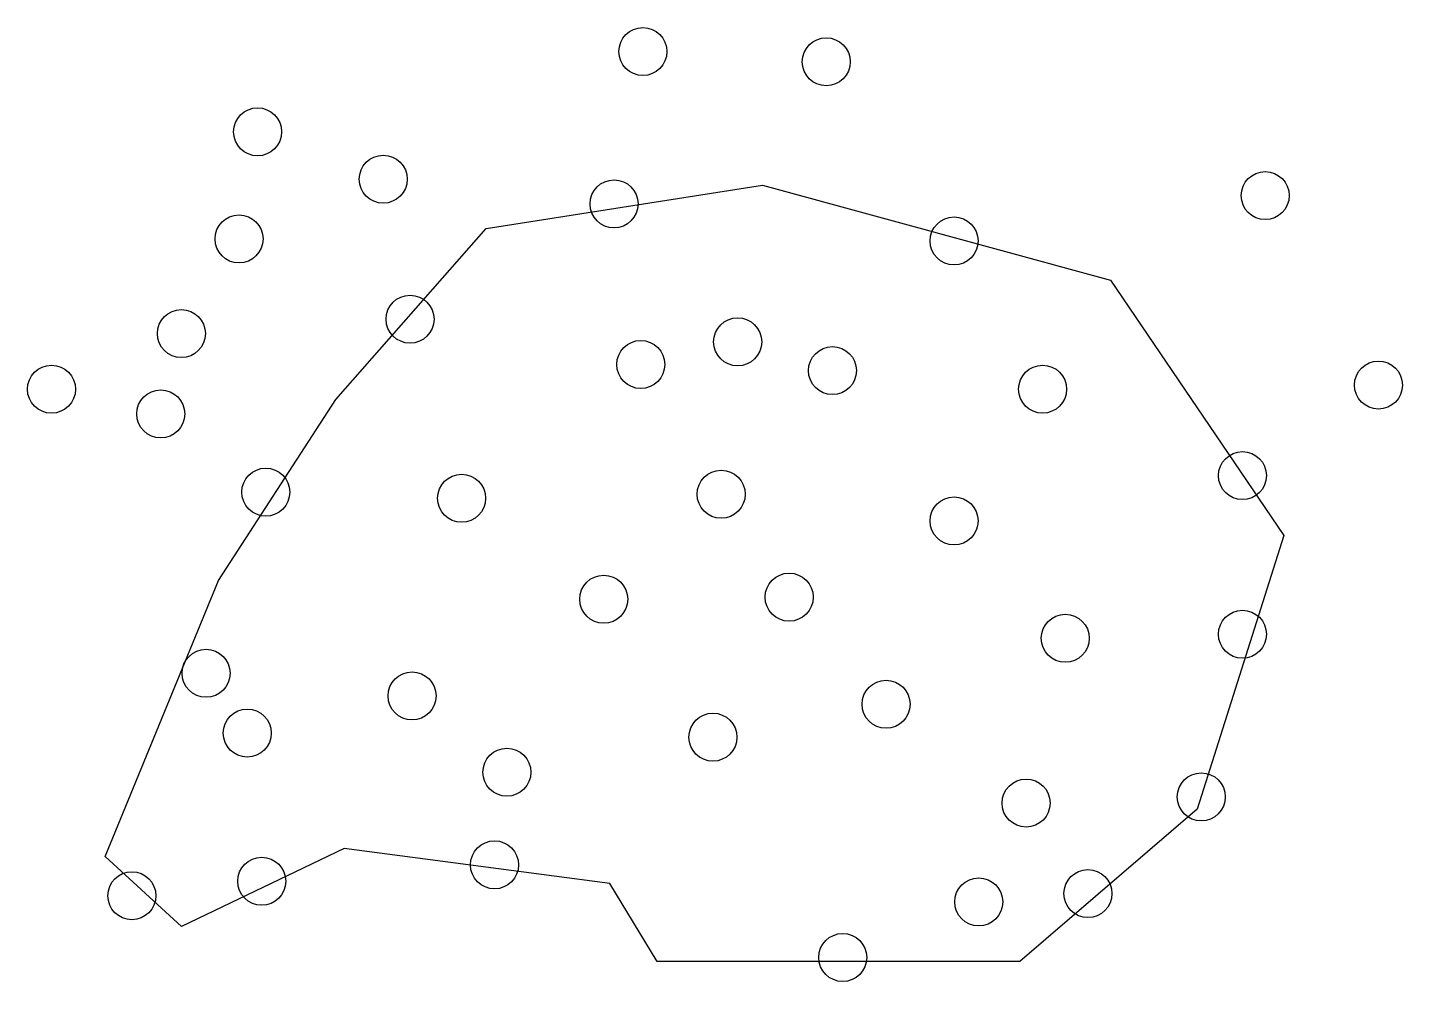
# Model space of a CAD drawing. Header units: millimetres. Extents: x 1755 to 3880, y 1135 to 2609.
import ezdxf

# ---------------------------------------------------------------- set-up
doc = ezdxf.new("R2010")
doc.units = ezdxf.units.MM

msp = doc.modelspace()

# ---------------------------------------------------------------- linework, layer by layer
msp.add_lwpolyline([(2049.7, 1754.3), (2231.2, 2034.3), (2463.7, 2298.4), (2890.4, 2365.3), (3428.6, 2218.9), (3696.1, 1824.3), (3562.4, 1401), (3288.5, 1165.6), (2728, 1165.6), (2654.8, 1286.5), (2243.9, 1340.6), (1992.4, 1219.7), (1874.5, 1327.8), (2049.7, 1754.3)], close=True)
for centre in [(2705.7, 2572.1), (2989.1, 2556.2), (2110.2, 2448), (2304.4, 2374.8), (3667.5, 2349.4), (2661.1, 2336.6), (2081.5, 2282.5), (3186.6, 2279.3), (2345.8, 2158.4), (1992.4, 2136.1), (2852.2, 2123.4), (2702.5, 2088.4), (2998.7, 2078.9), (1791.7, 2050.2), (3323.5, 2050.2), (3842.6, 2056.6), (1960.5, 2012), (3632.4, 1916.6), (2122.9, 1891.1), (2425.5, 1881.6), (2826.7, 1887.9), (3186.6, 1846.6), (2931.8, 1728.8), (2645.2, 1725.6), (3358.5, 1665.2), (3632.4, 1671.5), (2030.6, 1611.1), (2349, 1576.1), (3081.5, 1563.3), (2094.3, 1518.8), (2814, 1512.4), (2495.5, 1458.3), (3298, 1410.6), (3568.7, 1420.1), (2476.4, 1315.1), (2116.6, 1289.7), (1915.9, 1267.4), (3393.6, 1270.6), (3224.8, 1257.8), (3014.6, 1171.9)]:
    msp.add_circle(centre, 37.1)

doc.saveas('drawing.dxf')
